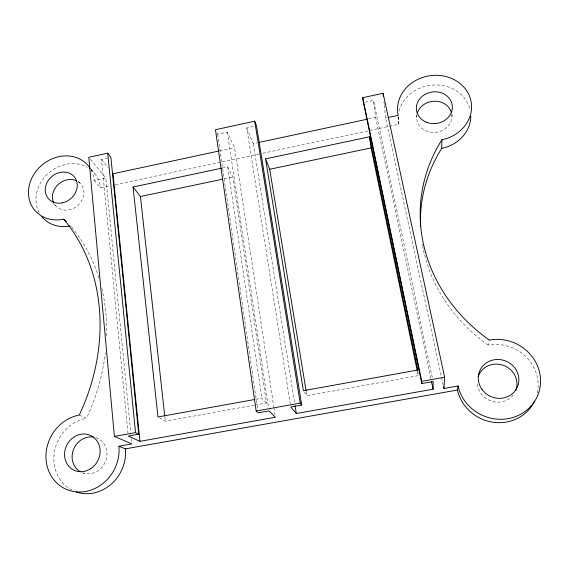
<?xml version="1.0" encoding="UTF-8"?>
<svg xmlns="http://www.w3.org/2000/svg" width="569" height="569" viewBox="0 0 569 569"><rect width="100%" height="100%" fill="white"/><g stroke="black" fill="none" stroke-linecap="round" stroke-linejoin="round"><path stroke-width="0.43" stroke-dasharray="2.85 2.13" d="M451.942 117.114L452.049 114.618M537.356 393.008A41.167 38.77 23.2 0 0 488.088 345.056L489.319 340.056M128.018 433.407L101.51 159.412L107.477 158.118M216.924 132.726L217.657 134.22L227.33 132.122L234.542 147.677L273.767 406.707M290.354 404.367L246.761 127.911L254.884 126.147M365.127 102.242L373.506 100.421L432.419 378.065M219.776 150.842L234.542 147.677M246.761 127.911L253.297 143.651L256.768 142.904M368.662 118.893L375.604 117.406L373.506 100.421M90.919 169.669A34.809 29.979 -39.5 0 1 94.205 180.473L105.87 177.976L130.749 432.447M443.173 385.014L385.604 118.046L387.283 117.683M94.205 180.473L100.535 187.834L109.212 185.985M115.279 184.697L259.236 154.021M262.707 153.289L398.855 124.277L398.321 116.972M222.522 168.004L227.735 166.895L232.835 177.044L266.491 402.973L255.154 405.014M224.193 178.865L232.835 177.044M255.744 399.31L261.861 398.208L266.491 402.973M159.434 417.817L165.323 421.181L254.279 405.171M304.401 392.126L306.911 395.697L418.251 375.661L417.973 371.628M82.569 472.875L84.205 473.344M79.297 415.043L86.467 418.258A194.292 164.036 -53.6 0 0 105.308 352.929M53.422 203.602L56.402 206.519M78.259 181.205L80.485 183.673M91.019 169.043L94.753 173.467M90.45 159.284L105.87 177.976M101.51 159.412L108.053 167.613M375.604 117.406L430.897 378.769M417.347 371.315L418.251 375.661M306.193 391.33L306.911 395.697M253.297 143.651L294.493 402.134M273.902 407.589L274.969 414.609M227.33 132.122L268.468 407.39M227.735 166.895L261.861 398.208M217.657 134.22L257.643 409.317M164.832 416.771L165.323 421.181M383.954 101.808L384.217 104.376M384.303 105.229L385.604 118.046M131.354 438.635L131.702 442.17M398.023 116.873L398.264 120.144M416.558 114.91L416.643 117.385M398.855 124.277A36.38 32.084 -7.6 0 1 398.236 116.666M399.068 111.133A36.38 32.084 -7.6 0 1 434.545 84.959A36.38 32.084 -7.6 0 1 469.951 109.127M513.231 394.922A20.022 18.855 23.2 0 1 491.232 401.06A20.022 18.855 23.2 0 1 477.27 382.724M488.088 345.056A171.475 151.923 9.3 0 1 423.308 249.364M423.158 248.617A171.475 151.923 9.3 0 1 422.867 247.124M422.724 246.377A171.475 151.923 9.3 0 1 422.326 244.144M91.125 169.832A34.154 29.545 -39.6 0 1 100.535 187.834M39.275 212.863A34.154 29.545 -39.6 0 1 47.483 174.086A34.154 29.545 -39.6 0 1 87.384 167.272M70.684 225.857A194.292 164.036 -53.6 0 1 71.488 226.825M71.886 227.308A194.292 164.036 -53.6 0 1 98.914 277.992M101.808 288.455A194.292 164.036 -53.6 0 1 106.574 336.066M72.057 490.201A38.756 35.058 -62.8 0 1 54.652 450.755A38.756 35.058 -62.8 0 1 86.467 418.258M451.779 114.049A17.696 15.605 -7.7 0 1 434.453 132.456A17.696 15.605 -7.7 0 1 416.785 115.343M78.337 181.838A16.615 14.374 -39.6 0 1 78.309 205.032A16.615 14.374 -39.6 0 1 54.588 204.356M95.82 437.604A18.848 17.056 -62.8 0 1 105.798 460.641A18.848 17.056 -62.8 0 1 83.124 473.024"/><path stroke-width="0.85" d="M90.251 168.538A34.809 29.979 -39.5 0 0 49.816 159.882A34.809 29.979 -39.5 0 0 29.211 199.214A34.809 29.979 -39.5 0 0 63.728 219.165A198.197 166.589 -53.4 0 1 79.297 415.043A39.581 35.705 -62.4 0 0 46.096 460.022A39.581 35.705 -62.4 0 0 85.955 491.403A39.581 35.705 -62.4 0 0 118.921 446.238L131.873 443.934L114.39 436.402L88.8 157.279L107.719 153.168L110.884 157.378L138.744 434.19L128.274 436.06L139.938 441.331L275.368 417.248L268.995 410.896L258.155 412.831L256.171 411.003L215.459 129.725L254.706 121.19L256.512 125.799L301.705 405.043L290.773 406.999L296.307 413.521L433.101 389.189L433.158 381.536L421.842 383.556L363.456 102.605L362.738 97.69L383.086 93.266L444.652 377.233L443.92 388.485L458.031 385.974A42.078 39.588 22.5 0 0 507.818 418.692A42.078 39.588 22.5 0 0 539.526 372.154A42.078 39.588 22.5 0 0 489.319 340.056A175.252 154.811 9 0 1 441.914 139.796A37.113 32.611 -7.9 0 0 470.876 100.471A37.113 32.611 -7.9 0 0 427.411 76.154A37.113 32.611 -7.9 0 0 398.2 115.351L388.122 117.506M420.498 226.199A171.475 151.923 9.3 0 1 441.708 148.402L441.914 139.796M534.604 401.095A41.167 38.77 23.2 0 1 493.067 422.248A41.167 38.77 23.2 0 1 457.462 390.028L458.031 385.974M218.909 151.027L112.968 173.765L139.938 441.331M258.504 142.535L366.927 119.27M254.876 399.466L157.962 416.977L133.046 186.995L221.654 168.189M265.531 158.879L369.501 136.809L417.859 370.014L303.398 390.697L265.531 158.879L269.706 169.27L306.051 390.455M133.046 186.995L140.415 196.518L222.472 179.228M269.706 169.27L371.08 147.912L369.501 136.809M114.39 436.402L135.529 432.611L138.744 434.19M256.171 411.003L300.212 403.108L301.705 405.043M421.842 383.556L421.721 381.344L444.652 377.233M76.324 492.007A38.756 35.058 -62.8 0 0 125.4 448.863L457.462 390.028M118.921 446.238L125.4 448.863M63.728 219.165L66.26 221.597M443.543 386.749L443.92 388.485M431.451 381.372L433.101 389.189M362.738 97.69L421.721 381.344M371.08 147.912L417.169 370.447M254.706 121.19L300.212 403.108M295.048 405.633L296.307 413.521M140.415 196.518L164.74 415.889M383.086 93.266L383.435 96.68M107.719 153.168L135.529 432.611M417.226 113.338A17.696 15.605 -7.7 0 1 434.147 101.197A17.696 15.605 -7.7 0 1 451.295 112.057M470.812 116.104A36.38 32.084 -7.6 0 1 441.708 148.402M478.18 376.657A20.022 18.855 23.2 0 1 503.586 365.419A20.022 18.855 23.2 0 1 515.692 390.619M69.973 226A34.154 29.545 -39.6 0 1 41.793 216.618M53.664 202.713A16.615 14.374 -39.6 0 1 58.038 184.612A16.615 14.374 -39.6 0 1 76.687 180.892M80.073 471.63A18.848 17.056 -62.8 0 1 73.522 449.446A18.848 17.056 -62.8 0 1 93.65 437.077M482.071 389.545A20.47 19.261 22.5 0 0 517.057 387.695A20.47 19.261 22.5 0 0 496.581 359.501A20.47 19.261 22.5 0 0 482.071 389.545M426.615 122.307A18.052 15.861 -7.9 0 0 452.312 105.884A18.052 15.861 -7.9 0 0 424.133 94.938A18.052 15.861 -7.9 0 0 426.615 122.307M62.569 202.799A16.935 14.581 -39.5 0 0 74.432 176.995A16.935 14.581 -39.5 0 0 46.772 183.09A16.935 14.581 -39.5 0 0 62.569 202.799M90.592 468.778A19.254 17.369 -62.3 0 0 91.879 436.139A19.254 17.369 -62.3 0 0 64.574 453.671A19.254 17.369 -62.3 0 0 90.592 468.778"/></g></svg>
